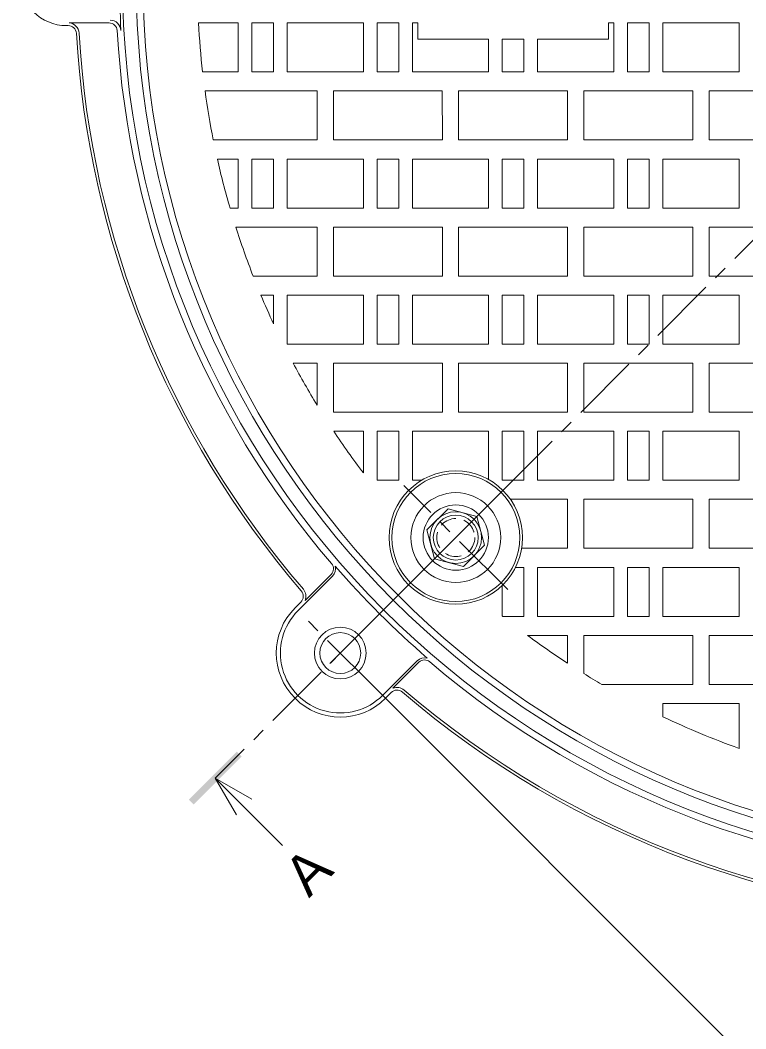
# Model space of a CAD drawing. Units: millimetres, scale not verified. Extents: x -884 to 950, y -677 to 695.
# Drawn here: x -714 to -447.4, y -61.8 to 308.7 of the extents above; entities that cross this region are included whole.
import ezdxf
from ezdxf.enums import TextEntityAlignment as Align

# ---------------------------------------------------------------- set-up
doc = ezdxf.new("R2010")
doc.units = ezdxf.units.MM
doc.header["$LTSCALE"] = 5
doc.linetypes.add('CHAIN1', pattern=[8, 5, -1, 1, -1])
doc.linetypes.add('DASHED1', pattern=[1.8, 1.2, -0.6])
for name, color, linetype, lineweight in [('8-1', 2, 'Continuous', 9), ('8-2', 3, 'Continuous', 9), ('8-3', 4, 'Continuous', 9), ('8-4', 7, 'Continuous', 9), ('8-5', 7, 'Continuous', 9)]:
    doc.layers.add(name, color=color, linetype=linetype, lineweight=lineweight)
doc.styles.add('ＭＳ ゴシック', font='')
doc.styles.get('ＭＳ ゴシック').set_extended_font_data('MS Gothic')

msp = doc.modelspace()

# ---------------------------------------------------------------- linework, layer by layer
at = {"layer": '8-1'}
for p, q in [((-696.001, 307.701), (-681.333, 307.701)), ((-696.3, 306.701), (-696.972, 306.701)), ((-599.191, 104.499), (-611.919, 91.77)), ((-599.756, 105.065), (-609.282, 95.539)), ((-610.851, 94.96), (-612.98, 92.831)), ((-568.078, 73.386), (-580.806, 60.658)), ((-567.512, 72.821), (-577.037, 63.296)), ((-577.617, 61.726), (-579.746, 59.597))]:
    msp.add_line(p, q, dxfattribs=at)
at = {"layer": '8-1', "linetype": 'CHAIN1'}
for p, q in [((-582.519, 90.058), (-610.207, 62.37)), ((-583.347, 63.198), (-609.379, 89.23))]:
    msp.add_line(p, q, dxfattribs=at)
at = {"layer": '8-1'}
for radius in [9.5, 7.5]:
    msp.add_circle((-596.363, 76.214), radius, dxfattribs=at)
for centre, radius, start, end in [((-348.876, 323.701), 327.5, 90, 270), ((-348.876, 323.701), 322.5, 90, 270), ((-348.972, 323.701), 328.5, 176.72417, 183.27583), ((-696.972, 323.701), 17, 90, 270), ((-696.301, 303.713), 4, 3.84608, 85.69871), ((-681.333, 304.701), 3, 3.84961, 90), ((-680.929, 304.701), 4, 3.27583, 89.81297), ((-696.3, 303.701), 3, 3.84825, 90), ((-348.876, 323.701), 345, 183.2874, 220.63277), ((-348.876, 323.701), 344, 183.28635, 220.63277), ((-348.876, 323.701), 330, 183.26564, 220.55644), ((-601.878, 107.186), 3, 315, 40.5567), ((-601.878, 107.186), 3.8, 315, 14.74641), ((-348.876, 323.701), 329.583, 220.84407, 229.1557), ((-612.972, 97.081), 3, 315, 40.63297), ((-612.972, 97.081), 4, 337.33057, 40.63297), ((-596.363, 76.214), 23.5, 135.00026, 315), ((-596.363, 76.214), 22, 134.99973, 315), ((-565.391, 70.699), 3.8, 75.25359, 135), ((-565.391, 70.699), 3, 49.4433, 135), ((-348.876, 323.701), 330, 229.44357, 270), ((-575.496, 59.604), 4, 49.36703, 112.66943), ((-575.496, 59.604), 3, 49.36703, 135), ((-348.876, 323.701), 345, 229.36726, 270.00002), ((-348.876, 323.701), 344, 229.36725, 270.00002)]:
    msp.add_arc(centre, radius, start, end, dxfattribs=at)
at = {"layer": '8-2'}
for p, q in [((-648.449, 307.702), (-633.875, 307.702)), ((-633.875, 289.702), (-633.875, 307.702)), ((-628.875, 289.702), (-628.875, 307.702)), ((-628.875, 307.702), (-620.875, 307.702)), ((-620.875, 289.702), (-620.875, 307.702)), ((-615.875, 289.702), (-615.875, 307.702)), ((-587.875, 307.702), (-615.875, 307.702)), ((-587.875, 289.702), (-587.875, 307.702)), ((-582.875, 289.702), (-582.875, 307.702)), ((-582.875, 307.702), (-574.875, 307.702)), ((-574.875, 289.702), (-574.875, 307.702)), ((-569.875, 289.702), (-569.875, 307.702)), ((-567.876, 307.702), (-569.875, 307.702)), ((-567.876, 307.702), (-567.876, 301.702)), ((-495.875, 307.702), (-497.876, 307.702)), ((-497.876, 307.702), (-497.876, 301.702)), ((-495.875, 289.702), (-495.875, 307.702)), ((-490.875, 289.702), (-490.875, 307.702)), ((-490.875, 307.702), (-482.875, 307.702)), ((-482.875, 289.702), (-482.875, 307.702)), ((-477.875, 289.702), (-477.875, 307.702)), ((-449.875, 307.702), (-477.875, 307.702)), ((-449.875, 289.702), (-449.875, 307.702)), ((-536.875, 289.702), (-536.875, 301.702)), ((-528.875, 301.702), (-536.875, 301.702)), ((-528.875, 289.702), (-528.875, 301.702)), ((-523.875, 289.702), (-523.875, 301.702)), ((-497.876, 301.702), (-523.875, 301.702)), ((-646.943, 289.702), (-633.875, 289.702)), ((-628.875, 289.702), (-620.875, 289.702)), ((-587.875, 289.702), (-615.875, 289.702)), ((-582.875, 289.702), (-574.875, 289.702)), ((-541.876, 289.702), (-569.875, 289.702)), ((-536.875, 289.702), (-528.875, 289.702)), ((-495.875, 289.702), (-523.875, 289.702)), ((-490.875, 289.702), (-482.875, 289.702)), ((-449.875, 289.702), (-477.875, 289.702)), ((-604.876, 282.702), (-646.061, 282.702)), ((-604.876, 282.702), (-604.875, 264.702)), ((-558.876, 282.702), (-598.875, 282.702)), ((-558.876, 282.702), (-558.875, 264.702)), ((-512.876, 282.702), (-552.875, 282.702)), ((-512.876, 282.702), (-512.876, 264.702)), ((-466.876, 282.702), (-506.875, 282.702)), ((-466.876, 282.702), (-466.876, 264.702)), ((-460.876, 282.702), (-460.876, 264.702)), ((-643.017, 264.702), (-604.875, 264.702)), ((-460.876, 264.702), (-420.875, 264.701)), ((-641.526, 257.702), (-633.875, 257.701)), ((-633.875, 239.701), (-633.875, 257.701)), ((-628.875, 257.701), (-620.875, 257.702)), ((-628.875, 239.701), (-628.875, 257.701)), ((-620.875, 239.702), (-620.875, 257.702)), ((-615.875, 239.702), (-615.875, 257.702)), ((-587.875, 257.702), (-615.875, 257.702)), ((-587.875, 239.702), (-587.875, 257.702)), ((-582.875, 239.702), (-582.875, 257.702)), ((-582.875, 257.702), (-574.875, 257.702)), ((-574.875, 239.702), (-574.875, 257.702)), ((-569.875, 239.702), (-569.875, 257.702)), ((-541.875, 257.702), (-569.875, 257.702)), ((-541.875, 239.702), (-541.875, 257.702)), ((-536.875, 239.702), (-536.875, 257.702)), ((-536.875, 257.702), (-528.875, 257.702)), ((-528.875, 239.702), (-528.875, 257.702)), ((-523.875, 239.702), (-523.875, 257.702)), ((-495.875, 257.701), (-523.875, 257.702)), ((-495.875, 239.702), (-495.875, 257.701)), ((-490.875, 239.702), (-490.875, 257.701)), ((-490.875, 257.701), (-482.875, 257.701)), ((-482.875, 239.702), (-482.875, 257.701)), ((-477.875, 239.702), (-477.875, 257.701)), ((-449.876, 257.701), (-477.875, 257.701)), ((-449.876, 239.702), (-449.876, 257.701)), ((-636.876, 239.701), (-633.875, 239.701)), ((-628.875, 239.701), (-620.875, 239.702)), ((-587.875, 239.702), (-615.875, 239.702)), ((-582.875, 239.702), (-574.875, 239.702)), ((-541.875, 239.702), (-569.875, 239.702)), ((-536.875, 239.702), (-528.875, 239.702)), ((-495.875, 239.702), (-523.875, 239.702)), ((-490.875, 239.702), (-482.875, 239.702)), ((-449.876, 239.702), (-477.875, 239.702)), ((-604.875, 232.702), (-634.741, 232.702)), ((-604.875, 232.702), (-604.875, 214.702)), ((-558.875, 232.702), (-598.875, 232.702)), ((-558.875, 232.702), (-558.875, 214.702)), ((-512.876, 232.702), (-552.875, 232.702)), ((-512.876, 232.702), (-512.876, 214.702)), ((-466.876, 232.702), (-506.875, 232.702)), ((-466.876, 232.702), (-466.876, 214.702)), ((-420.876, 232.702), (-460.876, 232.702)), ((-628.373, 214.702), (-604.875, 214.702)), ((-625.542, 207.702), (-620.875, 207.702)), ((-620.875, 197.147), (-620.875, 207.702)), ((-615.875, 189.702), (-615.875, 207.702)), ((-587.875, 207.702), (-615.875, 207.702)), ((-587.875, 189.702), (-587.875, 207.702)), ((-582.875, 189.702), (-582.875, 207.702)), ((-582.875, 207.702), (-574.875, 207.702)), ((-574.875, 189.702), (-574.875, 207.702)), ((-569.875, 189.701), (-569.875, 207.702)), ((-541.876, 207.702), (-569.875, 207.702)), ((-541.876, 189.701), (-541.876, 207.702)), ((-536.875, 189.701), (-536.875, 207.702)), ((-536.875, 207.702), (-528.875, 207.702)), ((-528.875, 189.701), (-528.875, 207.702)), ((-523.875, 189.701), (-523.875, 207.702)), ((-495.875, 207.702), (-523.875, 207.702)), ((-495.875, 189.701), (-495.875, 207.702)), ((-490.876, 189.701), (-490.876, 207.702)), ((-490.876, 207.702), (-482.875, 207.702)), ((-482.875, 189.701), (-482.875, 207.702)), ((-477.875, 189.701), (-477.875, 207.702)), ((-449.876, 207.702), (-477.875, 207.702)), ((-449.876, 189.701), (-449.876, 207.702)), ((-587.875, 189.702), (-615.875, 189.702)), ((-582.875, 189.702), (-574.875, 189.702)), ((-541.876, 189.701), (-569.875, 189.701)), ((-536.875, 189.701), (-528.875, 189.701)), ((-495.875, 189.701), (-523.875, 189.701)), ((-490.876, 189.701), (-482.875, 189.701)), ((-449.876, 189.701), (-477.875, 189.701)), ((-604.876, 182.702), (-613.676, 182.702)), ((-604.876, 182.702), (-604.876, 167.292)), ((-558.875, 182.702), (-598.875, 182.702)), ((-558.875, 182.702), (-558.875, 164.702)), ((-512.875, 182.702), (-552.875, 182.702)), ((-512.875, 182.702), (-512.875, 164.702)), ((-466.875, 182.702), (-506.875, 182.702)), ((-466.875, 182.702), (-466.875, 164.702)), ((-420.876, 182.702), (-460.875, 182.702)), ((-598.764, 157.702), (-587.876, 157.702)), ((-587.876, 142.376), (-587.876, 157.702)), ((-582.876, 139.702), (-582.876, 157.702)), ((-582.876, 157.702), (-574.876, 157.702)), ((-574.876, 139.702), (-574.876, 157.702)), ((-569.876, 139.702), (-569.876, 157.702)), ((-541.876, 157.702), (-569.876, 157.702)), ((-541.876, 139.967), (-541.876, 157.702)), ((-536.876, 139.702), (-536.876, 157.702)), ((-536.876, 157.702), (-528.876, 157.702)), ((-528.876, 139.702), (-528.876, 157.702)), ((-495.875, 157.702), (-523.876, 157.702)), ((-523.876, 139.702), (-523.876, 157.702)), ((-495.875, 139.702), (-495.875, 157.702)), ((-490.875, 139.702), (-490.875, 157.702)), ((-490.875, 157.702), (-482.875, 157.702)), ((-482.875, 139.702), (-482.875, 157.702)), ((-477.875, 139.702), (-477.875, 157.702)), ((-449.875, 157.702), (-477.875, 157.702)), ((-449.875, 139.702), (-449.875, 157.702)), ((-582.876, 139.702), (-574.876, 139.702)), ((-566.454, 139.702), (-569.876, 139.702)), ((-536.876, 139.702), (-528.876, 139.702)), ((-495.875, 139.702), (-523.876, 139.702)), ((-490.875, 139.702), (-482.875, 139.702)), ((-449.875, 139.702), (-477.875, 139.702)), ((-512.876, 132.702), (-533.873, 132.702)), ((-512.876, 132.702), (-512.876, 114.702)), ((-466.875, 132.702), (-506.876, 132.702)), ((-466.875, 132.702), (-466.875, 114.702)), ((-420.876, 132.701), (-460.875, 132.702)), ((-529.755, 114.702), (-512.876, 114.702)), ((-532.014, 107.702), (-528.876, 107.702)), ((-528.876, 89.702), (-528.876, 107.702)), ((-495.875, 107.702), (-523.876, 107.702)), ((-523.876, 89.702), (-523.876, 107.702)), ((-495.875, 89.702), (-495.875, 107.702)), ((-490.875, 89.702), (-490.875, 107.702)), ((-490.875, 107.702), (-482.875, 107.702)), ((-482.875, 89.702), (-482.875, 107.702)), ((-477.875, 89.702), (-477.876, 107.702)), ((-449.875, 107.702), (-477.876, 107.702)), ((-449.875, 89.702), (-449.875, 107.702)), ((-536.876, 89.916), (-536.876, 101.057)), ((-536.61, 89.702), (-528.876, 89.702)), ((-495.875, 89.702), (-523.875, 89.702)), ((-490.875, 89.702), (-482.875, 89.702)), ((-449.875, 89.702), (-477.875, 89.702)), ((-512.876, 82.702), (-527.535, 82.702)), ((-512.876, 82.702), (-512.876, 72.496)), ((-466.875, 82.701), (-506.875, 82.701)), ((-506.875, 82.701), (-506.875, 68.68)), ((-466.875, 82.701), (-466.875, 64.702)), ((-420.876, 82.702), (-460.875, 82.701)), ((-500.267, 64.702), (-466.875, 64.702)), ((-449.875, 57.701), (-477.875, 57.701)), ((-477.875, 52.853), (-477.875, 57.701)), ((-449.875, 41.214), (-449.875, 57.701))]:
    msp.add_line(p, q, dxfattribs=at)
at = {"layer": '8-2', "linetype": 'CHAIN1'}
for p, q in [((-531.701, 140.876), (-576.172, 96.405)), ((-534.855, 99.559), (-573.018, 137.722))]:
    msp.add_line(p, q, dxfattribs=at)
at = {"layer": '8-2'}
for points in [[(-541.876, 289.702), (-541.876, 301.702), (-567.876, 301.702)], [(-598.875, 282.702), (-598.875, 264.702), (-558.875, 264.702)], [(-552.875, 282.702), (-552.875, 264.702), (-512.876, 264.702)], [(-506.875, 282.702), (-506.875, 264.702), (-466.876, 264.702)], [(-460.876, 282.702), (-420.875, 282.702), (-420.875, 264.701)], [(-598.875, 232.702), (-598.875, 214.702), (-558.875, 214.702)], [(-552.875, 232.702), (-552.875, 214.702), (-512.876, 214.702)], [(-506.875, 232.702), (-506.875, 214.702), (-466.876, 214.702)], [(-460.876, 232.702), (-460.876, 214.702), (-420.876, 214.702)], [(-598.875, 182.702), (-598.875, 164.702), (-558.875, 164.702)], [(-552.875, 182.702), (-552.875, 164.702), (-512.875, 164.702)], [(-506.875, 182.702), (-506.875, 164.702), (-466.875, 164.702)], [(-460.875, 182.702), (-460.875, 164.702), (-420.876, 164.702)], [(-506.876, 132.702), (-506.876, 114.702), (-466.875, 114.702)], [(-460.875, 132.702), (-460.875, 114.702), (-420.876, 114.702)], [(-460.875, 82.701), (-460.875, 64.702), (-420.876, 64.702)]]:
    msp.add_lwpolyline(points, dxfattribs=at)
for radius in [24.5, 23.5, 16.5]:
    msp.add_circle((-553.937, 118.641), radius, dxfattribs=at)
at = {"layer": '8-2', "linetype": 'DASHED1'}
msp.add_circle((-553.937, 118.641), 7, dxfattribs=at)
at = {"layer": '8-2'}
for radius, start, end in [(320, 180.00003, 0.00003), (300, 183.05716, 186.50739), (300, 187.85489, 191.34201), (300, 192.70898, 196.26015), (300, 197.65781, 201.30498), (300, 202.74719, 204.95134), (300, 208.03421, 211.42386), (300, 213.59583, 217.187), (300, 231.19522, 231.2604), (300, 233.44944, 236.86127), (300, 238.2195, 239.69275), (300, 244.53246, 250.3261)]:
    msp.add_arc((-348.876, 323.701), radius, start, end, dxfattribs=at)
at = {"layer": '8-3', "color": 2}
msp.add_lwpolyline([(-543.341, 115.801), (-546.18, 126.397), (-556.776, 129.236), (-564.533, 121.48), (-561.693, 110.884), (-551.098, 108.045)], close=True, dxfattribs=at)
at = {"layer": '8-3'}
msp.add_circle((-553.937, 118.641), 12, dxfattribs=at)
at = {"layer": '8-3', "color": 2}
for radius in [9.5, 8.25]:
    msp.add_circle((-553.937, 118.641), radius, dxfattribs=at)
at = {"layer": '8-4'}
msp.add_line((-298.537, -221.612), (-589.292, 69.143), dxfattribs=at)
at = {"layer": '8-5', "color": 4, "linetype": 'CHAIN1'}
msp.add_line((-348.876, 323.701), (-642.301, 30.276), dxfattribs=at)
at = {"layer": '8-5', "color": 4}
for q in [(-617.552, 5.528), (-634.522, 16.841), (-628.866, 22.498)]:
    msp.add_line((-642.301, 30.276), q, dxfattribs=at)
msp.add_solid([(-650.256, 20.554), (-632.578, 38.231), (-652.023, 22.321), (-634.346, 39.999)], dxfattribs=at)

# ---------------------------------------------------------------- texts
at = {"layer": '8-5', "color": 2, "style": 'ＭＳ ゴシック'}
msp.add_text('Ａ', height=14.66, rotation=45, dxfattribs=at).set_placement((-606.945, -19.221), align=Align.BOTTOM_LEFT)

doc.saveas('drawing.dxf')
